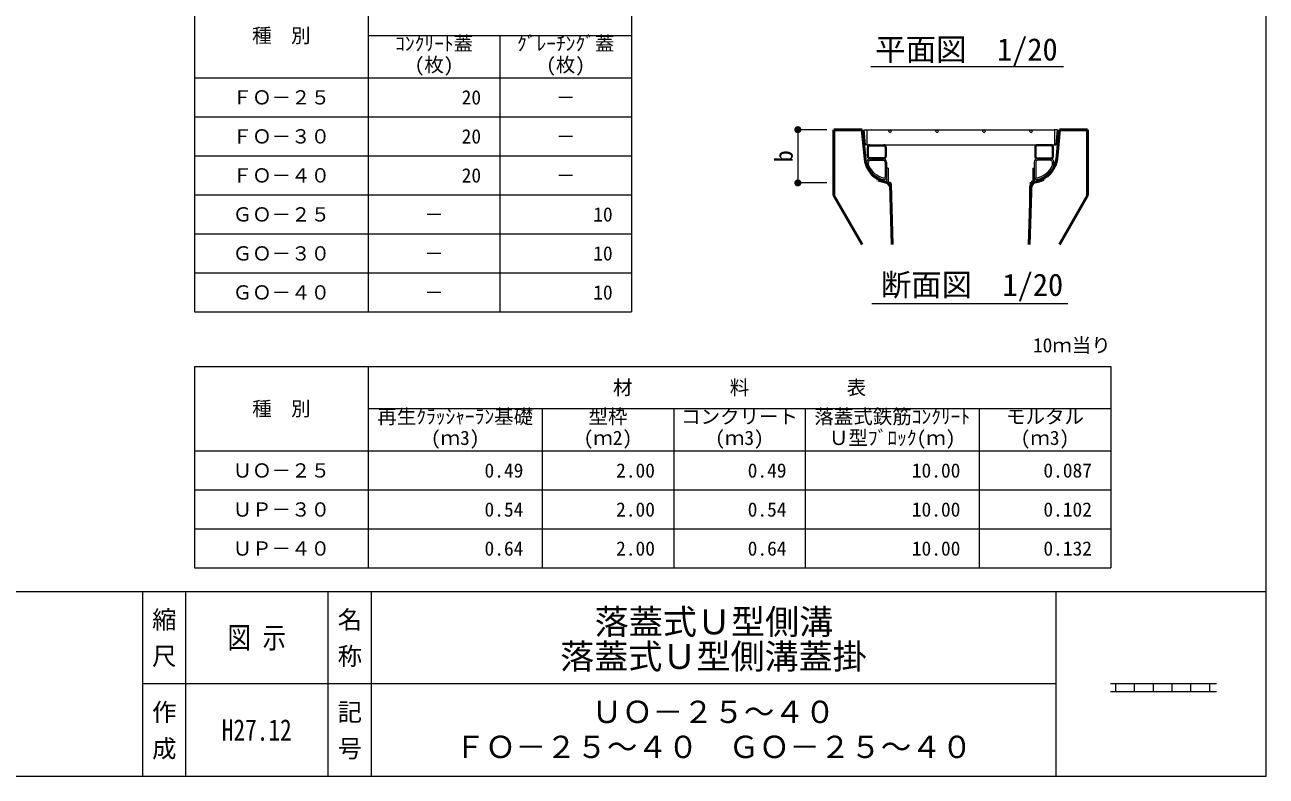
# Model space of a CAD drawing. Units: millimetres at full size, sheet at 1:10; details may follow other scales. Extents: x 130 to 2868, y 2298 to 4165.
# Drawn here: x 1548 to 2868, y 2298 to 3097 of the extents above; entities that cross this region are included whole.
import ezdxf
from ezdxf.enums import TextEntityAlignment as Align

# ---------------------------------------------------------------- set-up
doc = ezdxf.new("R2010")
doc.units = ezdxf.units.MM
doc.header["$LTSCALE"] = 10
for name, color, linetype, lineweight in [('0_2', 7, 'Continuous', 13), ('_0-0_', 7, 'Continuous', 13), ('寸法', 1, 'Continuous', 13), ('本体', 1, 'Continuous', 0)]:
    doc.layers.add(name, color=color, linetype=linetype, lineweight=lineweight)
doc.styles.add('@ＭＳ ゴシック', font='')
doc.styles.add('ＭＳ ゴシック', font='')
doc.styles.get('@ＭＳ ゴシック').set_extended_font_data('@MS Gothic')
doc.styles.get('ＭＳ ゴシック').set_extended_font_data('MS Gothic')

# ---------------------------------------------------------------- blocks, each defined once
blk = doc.blocks.new('filled_dot')
at = {"color": 0, "linetype": 'Continuous', "lineweight": -2, "const_width": 1.25}
blk.add_lwpolyline([(-0.625, 0, 1), (0.625, 0, 1)], format="xyb", close=True, dxfattribs=at)

msp = doc.modelspace()

# ---------------------------------------------------------------- linework, layer by layer
at = {"layer": '0_2'}
for p, q in [((1728.09, 3131.02), (1728.09, 2792.02)), ((1913.09, 3131.02), (1913.09, 2792.02)), ((2193.09, 3131.02), (2193.09, 2792.02)), ((1913.09, 3086.02), (2193.09, 3086.02)), ((2053.09, 3086.02), (2053.09, 2792.02)), ((1728.09, 3041.02), (2193.09, 3041.02)), ((1728.09, 2999.52), (2193.09, 2999.52)), ((1728.09, 2958.02), (2193.09, 2958.02)), ((1728.09, 2916.52), (2193.09, 2916.52)), ((1728.09, 2875.02), (2193.09, 2875.02)), ((1728.09, 2833.52), (2193.09, 2833.52)), ((1728.09, 2792.02), (2193.09, 2792.02)), ((1728.09, 2734.11), (1728.09, 2519.61)), ((1728.09, 2734.11), (2703.09, 2734.11)), ((1913.09, 2734.11), (1913.09, 2519.61)), ((2703.09, 2734.11), (2703.09, 2519.61)), ((1913.09, 2689.11), (2703.09, 2689.11)), ((2098.09, 2689.11), (2098.09, 2519.61)), ((2238.09, 2689.11), (2238.09, 2519.61)), ((2378.09, 2689.11), (2378.09, 2519.61)), ((2563.09, 2689.11), (2563.09, 2519.61)), ((1728.09, 2644.11), (2703.09, 2644.11)), ((1728.09, 2602.61), (2703.09, 2602.61)), ((1728.09, 2561.11), (2703.09, 2561.11)), ((1728.09, 2519.61), (2703.09, 2519.61)), ((2644.62, 2396.46), (1672.68, 2396.46))]:
    msp.add_line(p, q, dxfattribs=at)
at = {"layer": '_0-0_', "color": 6}
msp.add_line((130.34, 2494.74), (2868.46, 2494.74), dxfattribs=at)
at = {"layer": '_0-0_'}
for p, q in [((1672.68, 2494.74), (1672.68, 2298.17)), ((1718.64, 2494.74), (1718.64, 2298.17)), ((1870.11, 2494.74), (1870.11, 2298.28)), ((1916.08, 2494.74), (1916.08, 2298.17)), ((2644.62, 2494.74), (2644.62, 2298.17))]:
    msp.add_line(p, q, dxfattribs=at)
at = {"layer": '_0-0_', "color": 6}
msp.add_lwpolyline([(2868.46, 4109.98), (130.34, 4109.98), (130.34, 2298.17), (2868.46, 2298.17)], close=True, dxfattribs=at)
at = {"layer": '寸法', "color": 3}
for p, q in [((2447.67, 3052.95), (2652.63, 3052.95)), ((2448.71, 2801.11), (2657.54, 2801.11))]:
    msp.add_line(p, q, dxfattribs=at)
at = {"layer": '寸法'}
for p, q in [((2370.13, 2985.88), (2370.13, 2929.25)), ((2401.12, 2985.88), (2370.13, 2985.88)), ((2401.12, 2929.25), (2370.13, 2929.25))]:
    msp.add_line(p, q, dxfattribs=at)
at = {"layer": '本体', "color": 7, "lineweight": 50}
for p, q in [((2408.5, 2985.88), (2408.5, 2915.88)), ((2438.5, 2985.88), (2408.5, 2985.88)), ((2438.5, 2985.88), (2441.64, 2954.77)), ((2646, 2958.38), (2648.5, 2985.88)), ((2648.5, 2985.88), (2678.5, 2985.88)), ((2678.5, 2985.88), (2678.5, 2915.88)), ((2455.25, 2933.71), (2455.62, 2932.33)), ((2467.5, 2929.15), (2455.62, 2932.33)), ((2632.25, 2934.56), (2631.88, 2933.21)), ((2468.61, 2927.75), (2470.65, 2863.88)), ((2616.35, 2863.88), (2618.46, 2929.88)), ((2408.5, 2915.88), (2438.5, 2863.88)), ((2678.5, 2915.88), (2648.5, 2863.88))]:
    msp.add_line(p, q, dxfattribs=at)
at = {"layer": '本体', "color": 7, "lineweight": 13}
for p, q in [((2443.63, 2985.88), (2643.38, 2985.88)), ((2643.38, 2985.88), (2643.38, 2969.88)), ((2443.63, 2969.88), (2643.38, 2969.88)), ((2444.08, 2957.38), (2444.08, 2967.38)), ((2445.23, 2957.38), (2445.23, 2967.38)), ((2446.58, 2969.88), (2461.58, 2969.88)), ((2446.58, 2968.73), (2461.58, 2968.73)), ((2462.93, 2967.38), (2462.93, 2957.38)), ((2464.08, 2967.38), (2464.08, 2957.38)), ((2622.18, 2967.38), (2622.18, 2957.38)), ((2623.33, 2967.38), (2623.33, 2957.38)), ((2639.68, 2969.88), (2624.68, 2969.88)), ((2639.68, 2968.73), (2624.68, 2968.73)), ((2641.03, 2957.38), (2641.03, 2967.38)), ((2642.18, 2957.38), (2642.18, 2967.38)), ((2443.63, 2947.81), (2443.63, 2951.38)), ((2445.23, 2948.13), (2445.23, 2951.38)), ((2461.58, 2956.03), (2446.58, 2956.03)), ((2461.58, 2954.88), (2446.58, 2954.88)), ((2447.13, 2954.88), (2461.03, 2954.88)), ((2447.13, 2953.28), (2461.03, 2953.28)), ((2462.93, 2951.38), (2462.93, 2935.88)), ((2464.53, 2951.38), (2464.53, 2935.88)), ((2621.73, 2951.38), (2621.73, 2935.88)), ((2623.33, 2951.38), (2623.33, 2935.88)), ((2624.68, 2956.03), (2639.68, 2956.03)), ((2624.68, 2954.88), (2639.68, 2954.88)), ((2639.13, 2954.88), (2625.23, 2954.88)), ((2639.13, 2953.28), (2625.23, 2953.28)), ((2641.03, 2948.13), (2641.03, 2951.38)), ((2642.63, 2947.81), (2642.63, 2951.38)), ((2466.13, 2944.85), (2464.53, 2944.85)), ((2620.13, 2944.85), (2621.73, 2944.85)), ((2467.93, 2909.85), (2469.53, 2909.85)), ((2618.33, 2909.85), (2616.73, 2909.85)), ((2702.79, 2396.82), (2815.56, 2396.82)), ((2708.06, 2396.82), (2708.06, 2388.23)), ((2728.06, 2396.82), (2728.06, 2388.23)), ((2748.06, 2396.82), (2748.06, 2388.23)), ((2768.06, 2396.82), (2768.06, 2388.23)), ((2788.06, 2396.82), (2788.06, 2388.23)), ((2808.06, 2396.82), (2808.06, 2388.23)), ((2702.79, 2388.23), (2815.56, 2388.23))]:
    msp.add_line(p, q, dxfattribs=at)
for points in [[(2443.63, 2985.88), (2443.63, 2969.88), (2442.13, 2969.88), (2440.63, 2985.88)], [(2466.54, 2984.29), (2468.13, 2982.7), (2469.72, 2984.29), (2468.13, 2985.88)], [(2516.54, 2984.29), (2518.13, 2982.7), (2519.72, 2984.29), (2518.13, 2985.88)], [(2566.54, 2984.29), (2568.13, 2982.7), (2569.72, 2984.29), (2568.13, 2985.88)], [(2616.54, 2984.29), (2618.13, 2982.7), (2619.72, 2984.29), (2618.13, 2985.88)], [(2643.38, 2985.88), (2643.38, 2969.88), (2644.88, 2969.88), (2646.38, 2985.88)]]:
    msp.add_lwpolyline(points, close=True, dxfattribs=at)
for points in [[(2464.53, 2944.85), (2464.53, 2929.85), (2467.93, 2924.85), (2467.93, 2909.85)], [(2466.13, 2944.85), (2466.13, 2930.35), (2469.53, 2925.35), (2469.53, 2909.85)], [(2620.13, 2944.85), (2620.13, 2930.35), (2616.73, 2925.35), (2616.73, 2909.85)], [(2621.73, 2944.85), (2621.73, 2929.85), (2618.33, 2924.85), (2618.33, 2909.85)]]:
    msp.add_lwpolyline(points, dxfattribs=at)
for centre, radius, start, end in [((2446.58, 2967.38), 2.5, 90, 180), ((2446.58, 2967.38), 1.35, 90, 180), ((2461.58, 2967.38), 2.5, 0, 90), ((2461.58, 2967.38), 1.35, 0, 90), ((2624.68, 2967.38), 2.5, 90, 180), ((2624.68, 2967.38), 1.35, 90, 180), ((2639.68, 2967.38), 2.5, 0, 90), ((2639.68, 2967.38), 1.35, 0, 90), ((2466.74, 2957.33), 25, 202.39115, 257.95939), ((2447.13, 2951.38), 3.5, 90, 180), ((2446.58, 2957.38), 2.5, 180, 270), ((2466.74, 2957.33), 23.4, 203.15424, 257.47361), ((2446.58, 2957.38), 1.35, 180, 270), ((2447.13, 2951.38), 1.9, 90, 180), ((2461.03, 2951.38), 3.5, 0, 90), ((2461.03, 2951.38), 1.9, 0, 90), ((2461.58, 2957.38), 1.35, 270, 0), ((2461.58, 2957.38), 2.5, 270, 0), ((2625.23, 2951.38), 3.5, 90, 180), ((2624.68, 2957.38), 2.5, 180, 270), ((2624.68, 2957.38), 1.35, 180, 270), ((2625.23, 2951.38), 1.9, 90, 180), ((2619.51, 2957.33), 23.4, 282.52639, 336.84576), ((2619.51, 2957.33), 25, 282.04061, 337.60885), ((2639.13, 2951.38), 3.5, 0, 90), ((2639.13, 2951.38), 1.9, 0, 90), ((2639.68, 2957.38), 2.5, 270, 0), ((2639.68, 2957.38), 1.35, 270, 360), ((2461.53, 2935.88), 3, 242.66972, 0), ((2461.53, 2935.88), 1.4, 236.93415, 0), ((2624.73, 2935.88), 3, 180, 297.33028), ((2624.73, 2935.88), 1.4, 180, 303.06585)]:
    msp.add_arc(centre, radius, start, end, dxfattribs=at)
at = {"layer": '本体', "color": 7, "lineweight": 50}
for centre, radius, start, end in [((2469, 2957.53), 27.5, 185.76138, 240), ((2618.5, 2958.38), 27.5, 300, 0), ((2618.5, 2958.38), 28.5, 270, 297.98921), ((2467.11, 2927.7), 1.5, 1.83284, 75)]:
    msp.add_arc(centre, radius, start, end, dxfattribs=at)

# ---------------------------------------------------------------- block references
at = {"layer": '寸法', "xscale": 3, "yscale": 3}
for p, rotation in [((2370.13, 2985.88), 270), ((2370.13, 2929.25), 90)]:
    msp.add_blockref('filled_dot', p, dxfattribs=dict(at, rotation=rotation))

# ---------------------------------------------------------------- texts
at = {"layer": '_0-0_', "style": 'ＭＳ ゴシック'}
for s, height, p in [('種\u3000別', 15.19, (1820.59, 3086.02)), ('ＦＯ－２５', 15.19, (1820.59, 3020.27)), ('－', 15.19, (2123.09, 3020.27)), ('ＦＯ－３０', 15.19, (1820.59, 2978.77)), ('－', 15.19, (2123.09, 2978.77)), ('ＦＯ－４０', 15.19, (1820.59, 2937.27)), ('－', 15.19, (2123.09, 2937.27)), ('ＧＯ－２５', 15.19, (1820.59, 2895.77)), ('－', 15.19, (1983.09, 2895.77)), ('ＧＯ－３０', 15.19, (1820.59, 2854.27)), ('－', 15.19, (1983.09, 2854.27)), ('ＧＯ－４０', 15.19, (1820.59, 2812.77)), ('－', 15.19, (1983.09, 2812.77)), ('材\u3000\u3000\u3000\u3000\u3000料\u3000\u3000\u3000\u3000\u3000表', 15.19, (2308.09, 2711.61)), ('種\u3000別', 15.19, (1820.59, 2689.11)), ('ＵＯ－２５', 15.19, (1820.59, 2623.36)), ('ＵＰ－３０', 15.19, (1820.59, 2581.86)), ('ＵＰ－４０', 15.19, (1820.59, 2540.36)), ('落蓋式Ｕ型側溝', 26.58, (2280.89, 2462.38)), ('落蓋式Ｕ型側溝蓋掛', 26.58, (2280.35, 2425.57)), ('ＵＯ－２５～４０', 23.74, (2280.35, 2366.6)), ('ＦＯ－２５～４０\u3000ＧＯ－２５～４０', 23.74, (2280.35, 2329.34))]:
    msp.add_text(s, height=height, dxfattribs=at).set_placement(p, align=Align.MIDDLE_CENTER)
for s, p in [('ｺﾝｸﾘｰﾄ蓋', (1941.65, 3085.18)), ('ｸﾞﾚｰﾁﾝｸﾞ蓋', (2071.29, 3085.18)), ('(枚)', (1962.37, 3062.57)), ('(枚)', (2102.37, 3062.57)), ('再生ｸﾗｯｼｬｰﾗﾝ基礎', (1922.71, 2688.28)), ('型枠', (2147.37, 2688.28)), ('コンクリート', (2245.93, 2688.28)), ('落蓋式鉄筋ｺﾝｸﾘｰﾄ', (2387.71, 2688.28)), ('モルタル', (2591.65, 2688.28)), ('Ｕ型ﾌﾞﾛｯｸ(ｍ)', (2403.25, 2665.66)), ('(ｍ3)', (1979.69, 2665.66)), ('(ｍ2)', (2142.19, 2665.66)), ('(ｍ3)', (2282.19, 2665.66)), ('(ｍ3)', (2607.19, 2665.66))]:
    msp.add_text(s, height=15.19, dxfattribs=at).set_placement(p, align=Align.TOP_LEFT)
for s, p in [('20', (2033.09, 3020.27)), ('20', (2033.09, 2978.77)), ('20', (2033.09, 2937.27)), ('10', (2173.09, 2895.77)), ('10', (2173.09, 2854.27)), ('10', (2173.09, 2812.77)), ('10ｍ当り', (2703.09, 2756.61)), ('0.49', (2078.09, 2623.36)), ('2.00', (2218.09, 2623.36)), ('0.49', (2358.09, 2623.36)), ('10.00', (2543.09, 2623.36)), ('0.087', (2683.09, 2623.36)), ('0.54', (2078.09, 2581.86)), ('2.00', (2218.09, 2581.86)), ('0.54', (2358.09, 2581.86)), ('10.00', (2543.09, 2581.86)), ('0.102', (2683.09, 2581.86)), ('0.64', (2078.09, 2540.36)), ('2.00', (2218.09, 2540.36)), ('0.64', (2358.09, 2540.36)), ('10.00', (2543.09, 2540.36)), ('0.132', (2683.09, 2540.36))]:
    msp.add_text(s, height=15.19, dxfattribs=at).set_placement(p, align=Align.MIDDLE_RIGHT)
at = {"layer": '_0-0_', "style": '@ＭＳ ゴシック'}
for s, p in [(' 縮 尺 ', (1695.66, 2445.6)), ('名 称', (1893.1, 2445.6)), ('作 成', (1695.66, 2347.31)), ('記 号', (1893.1, 2347.31))]:
    msp.add_text(s, height=18.99, rotation=270, dxfattribs=at).set_placement(p, align=Align.MIDDLE_CENTER)
at = {"layer": '_0-0_', "style": 'ＭＳ ゴシック', "width": 0.8}
for s, p in [('図 示', (1794.38, 2445.6)), ('H27.12', (1794.38, 2347.31))]:
    msp.add_text(s, height=22.79, dxfattribs=at).set_placement(p, align=Align.MIDDLE_CENTER)
at = {"layer": '寸法', "color": 3, "style": 'ＭＳ ゴシック'}
for s, p in [('平面図\u30001/20', (2452.49, 3052.32)), ('断面図\u30001/20', (2458.34, 2801.94))]:
    msp.add_text(s, height=23.74, dxfattribs=at).set_placement(p, align=Align.BOTTOM_LEFT)
at = {"layer": '寸法', "style": 'ＭＳ ゴシック'}
msp.add_text('b', height=18.99, rotation=90, dxfattribs=at).set_placement((2355.13, 2957.56), align=Align.MIDDLE_CENTER)

doc.saveas('drawing.dxf')
